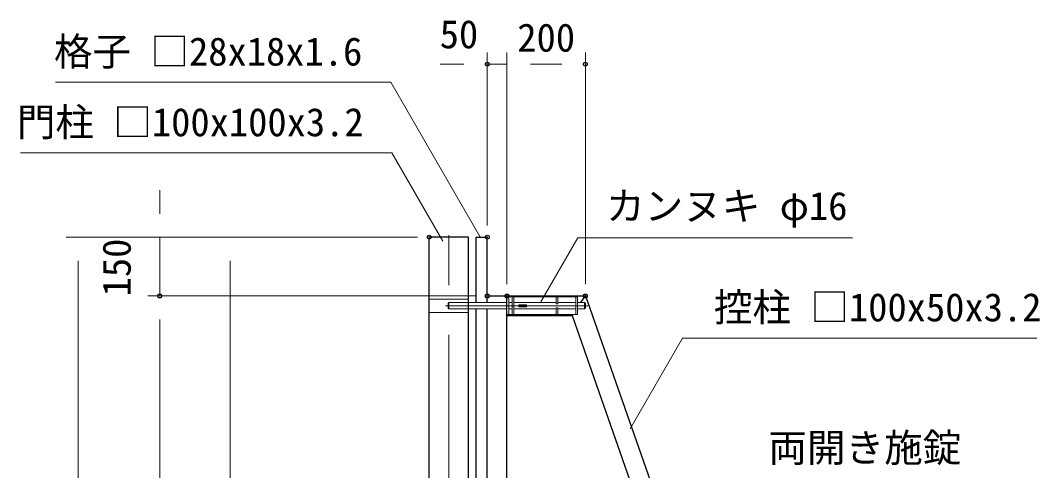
# Model space of a CAD drawing. Units: millimetres, scale not verified. Extents: x -6300 to 6300, y -4455 to 4455.
# Drawn here: x 1813 to 4411, y -93 to 1055 of the extents above; entities that cross this region are included whole.
import ezdxf
from ezdxf.enums import TextEntityAlignment as Align

# ---------------------------------------------------------------- set-up
doc = ezdxf.new("R2010")
doc.units = ezdxf.units.MM
doc.header["$LTSCALE"] = 20
doc.header["$PDMODE"] = 32
doc.header["$PDSIZE"] = 10
doc.linetypes.add('DASHED', pattern=[7.5, 6, -1.5])
doc.linetypes.add('USER1', pattern=[50.8, 31.75, -6.35, 6.35, -6.35])
for name, color, linetype, lineweight in [('0-1_D-STR1', 1, 'Continuous', 25), ('0-3_D-BMK', 2, 'USER1', 13), ('0-4_D-STR3', 3, 'Continuous', 13), ('0-8_D-STR-DIM', 7, 'Continuous', 13), ('0-B_D-STR-TXT', 7, 'Continuous', 13)]:
    doc.layers.add(name, color=color, linetype=linetype, lineweight=lineweight)
doc.layers.add('0-A_Defpoints', color=8, linetype='Continuous')
doc.styles.add('ＭＳ ゴシック', font='')
doc.styles.get('ＭＳ ゴシック').set_extended_font_data('MS Gothic')

msp = doc.modelspace()

# ---------------------------------------------------------------- linework, layer by layer
at = {"layer": '0-1_D-STR1'}
for p, q in [((2855.21, -1347.97), (2855.21, 502.03)), ((2955.21, 502.03), (2855.21, 502.03)), ((2955.21, -1347.97), (2955.21, 502.03)), ((2975.21, 335.03), (2975.21, 502.03)), ((2975.21, 502.03), (3003.21, 502.03)), ((3003.21, 335.03), (3003.21, 502.03)), ((3003.21, 352.03), (3053.21, 352.03)), ((3053.21, 352.03), (3253.21, 352.03)), ((3053.21, -897.97), (3053.21, 352.03)), ((3241.88, 335.03), (3253.21, 352.03)), ((3253.21, 352.03), (3657.38, -797.97)), ((2975.21, -947.97), (2975.21, 319.03)), ((3003.21, -947.97), (3003.21, 319.03)), ((3053.21, 302.03), (3219.88, 302.03)), ((3219.88, 302.03), (3221.54, 304.53)), ((3219.88, 302.03), (3603.21, -797.97))]:
    msp.add_line(p, q, dxfattribs=at)
at = {"layer": '0-3_D-BMK'}
for p, q in [((2905.21, -1397.97), (2905.21, 552.03)), ((3259.88, 327.03), (2896.54, 327.03))]:
    msp.add_line(p, q, dxfattribs=at)
at = {"layer": '0-4_D-STR3', "linetype": 'DASHED'}
for p, q in [((2955.21, 344.03), (2855.21, 344.03)), ((2905.21, 319.03), (2903.21, 321.03)), ((2905.21, 319.03), (2905.21, 335.03)), ((2905.21, 335.03), (2955.21, 335.03)), ((2905.21, 319.03), (2955.21, 319.03)), ((2955.21, 310.03), (2855.21, 310.03))]:
    msp.add_line(p, q, dxfattribs=at)
at = {"layer": '0-4_D-STR3'}
for p, q in [((3233.21, 349.53), (3053.21, 349.53)), ((3053.21, 304.53), (3053.21, 349.53)), ((3057.71, 304.53), (3057.71, 349.53)), ((3066.71, 349.53), (3066.71, 304.53)), ((3071.21, 349.53), (3071.21, 304.53)), ((3178.71, 332.03), (3178.71, 349.53)), ((3183.21, 332.03), (3183.21, 349.53)), ((3228.71, 304.53), (3228.71, 349.53)), ((3233.21, 304.53), (3233.21, 349.53)), ((3053.21, 335.03), (2955.21, 335.03)), ((3053.21, 319.03), (2955.21, 319.03)), ((3066.71, 335.03), (3057.71, 335.03)), ((3066.71, 319.03), (3057.71, 319.03)), ((3178.71, 335.03), (3071.21, 335.03)), ((3178.71, 319.03), (3071.21, 319.03)), ((3103.21, 329.28), (3083.21, 329.28)), ((3083.21, 329.28), (3083.21, 324.78)), ((3103.21, 324.78), (3083.21, 324.78)), ((3103.21, 329.28), (3103.21, 324.78)), ((3183.21, 332.03), (3178.71, 332.03)), ((3183.21, 322.03), (3178.71, 322.03)), ((3178.71, 304.53), (3178.71, 322.03)), ((3228.71, 335.03), (3183.21, 335.03)), ((3183.21, 304.53), (3183.21, 322.03)), ((3228.71, 319.03), (3183.21, 319.03)), ((3251.21, 319.03), (3233.21, 319.03)), ((3251.21, 319.03), (3251.21, 335.03)), ((3251.21, 319.03), (3253.21, 321.03)), ((3233.21, 304.53), (3053.21, 304.53))]:
    msp.add_line(p, q, dxfattribs=at)
at = {"layer": '0-4_D-STR3', "linetype": 'DASHED'}
msp.add_lwpolyline([(2903.21, 321.03), (2903.21, 333.03), (2905.21, 335.03)], dxfattribs=at)
at = {"layer": '0-4_D-STR3'}
msp.add_lwpolyline([(3253.21, 321.03), (3253.21, 333.03), (3251.21, 335.03), (3233.21, 335.03)], dxfattribs=at)
at = {"layer": '0-8_D-STR-DIM'}
for p, q in [((3003.21, 532.03), (3003.21, 973.4)), ((3053.21, 382.03), (3053.21, 973.4)), ((3053.21, 382.03), (3053.21, 973.4)), ((3253.21, 382.03), (3253.21, 973.4)), ((2943.21, 943.4), (2883.21, 943.4)), ((3053.21, 943.4), (3003.21, 943.4)), ((3113.21, 943.4), (3193.21, 943.4)), ((3113.21, 943.4), (3173.21, 943.4)), ((2168.1, 562.03), (2168.1, 622.03)), ((2825.21, 502.03), (1930.1, 502.03)), ((2825.21, 502.03), (2138.1, 502.03)), ((2168.1, 502.03), (2168.1, 352.03)), ((2825.21, 502.03), (2318.1, 502.03)), ((1960.1, 442.03), (1960.1, -1287.97)), ((2348.1, 442.03), (2348.1, -837.97)), ((2973.21, 352.03), (2138.1, 352.03)), ((2973.21, 352.03), (2138.1, 352.03)), ((2168.1, 292.03), (2168.1, 232.03)), ((2168.1, 292.03), (2168.1, -937.97))]:
    msp.add_line(p, q, dxfattribs=at)
at = {"layer": '0-A_Defpoints'}
for p in [(3003.21, 943.4), (3253.21, 943.4), (2855.21, 502.03), (3003.21, 502.03), (2168.1, 352.03), (3003.21, 352.03), (3053.21, 352.03), (3253.21, 352.03)]:
    msp.add_point(p, dxfattribs=at)
at = {"layer": '0-B_D-STR-TXT'}
for points in [[(1902.44, 897.48), (2757, 897.48), (2984.31, 503.76)], [(1813.51, 717.42), (2759.82, 717.42), (2889.92, 492.07)], [(3934.04, 500.58), (3234.05, 500.58), (3139.47, 336.76)], [(4403.9, 244.67), (3500.99, 244.67), (3367.39, 13.28)]]:
    msp.add_lwpolyline(points, dxfattribs=at)

# ---------------------------------------------------------------- texts
at = {"layer": '0-8_D-STR-DIM', "style": 'ＭＳ ゴシック'}
for s, p in [('50', (2881.88, 962.19)), ('200', (3079.71, 953.53))]:
    msp.add_text(s, height=72.14, dxfattribs=at).set_placement(p, align=Align.BOTTOM_LEFT)
msp.add_text('150', height=72.14, rotation=90, dxfattribs=at).set_placement((2115.98, 351.06), align=Align.BOTTOM_LEFT)
at = {"layer": '0-B_D-STR-TXT', "style": 'ＭＳ ゴシック'}
for s, p in [('格子 □28x18x1.6', (1898.63, 918.07)), ('門柱 □100x100x3.2', (1803.99, 737.82)), ('カンヌキ φ16', (3305.87, 524.03)), ('控柱 □100x50x3.2', (3580.8, 265.65)), ('両開き施錠', (3719.59, -92.69))]:
    msp.add_text(s, height=72.14, dxfattribs=at).set_placement(p, align=Align.BOTTOM_LEFT)

doc.saveas('drawing.dxf')
